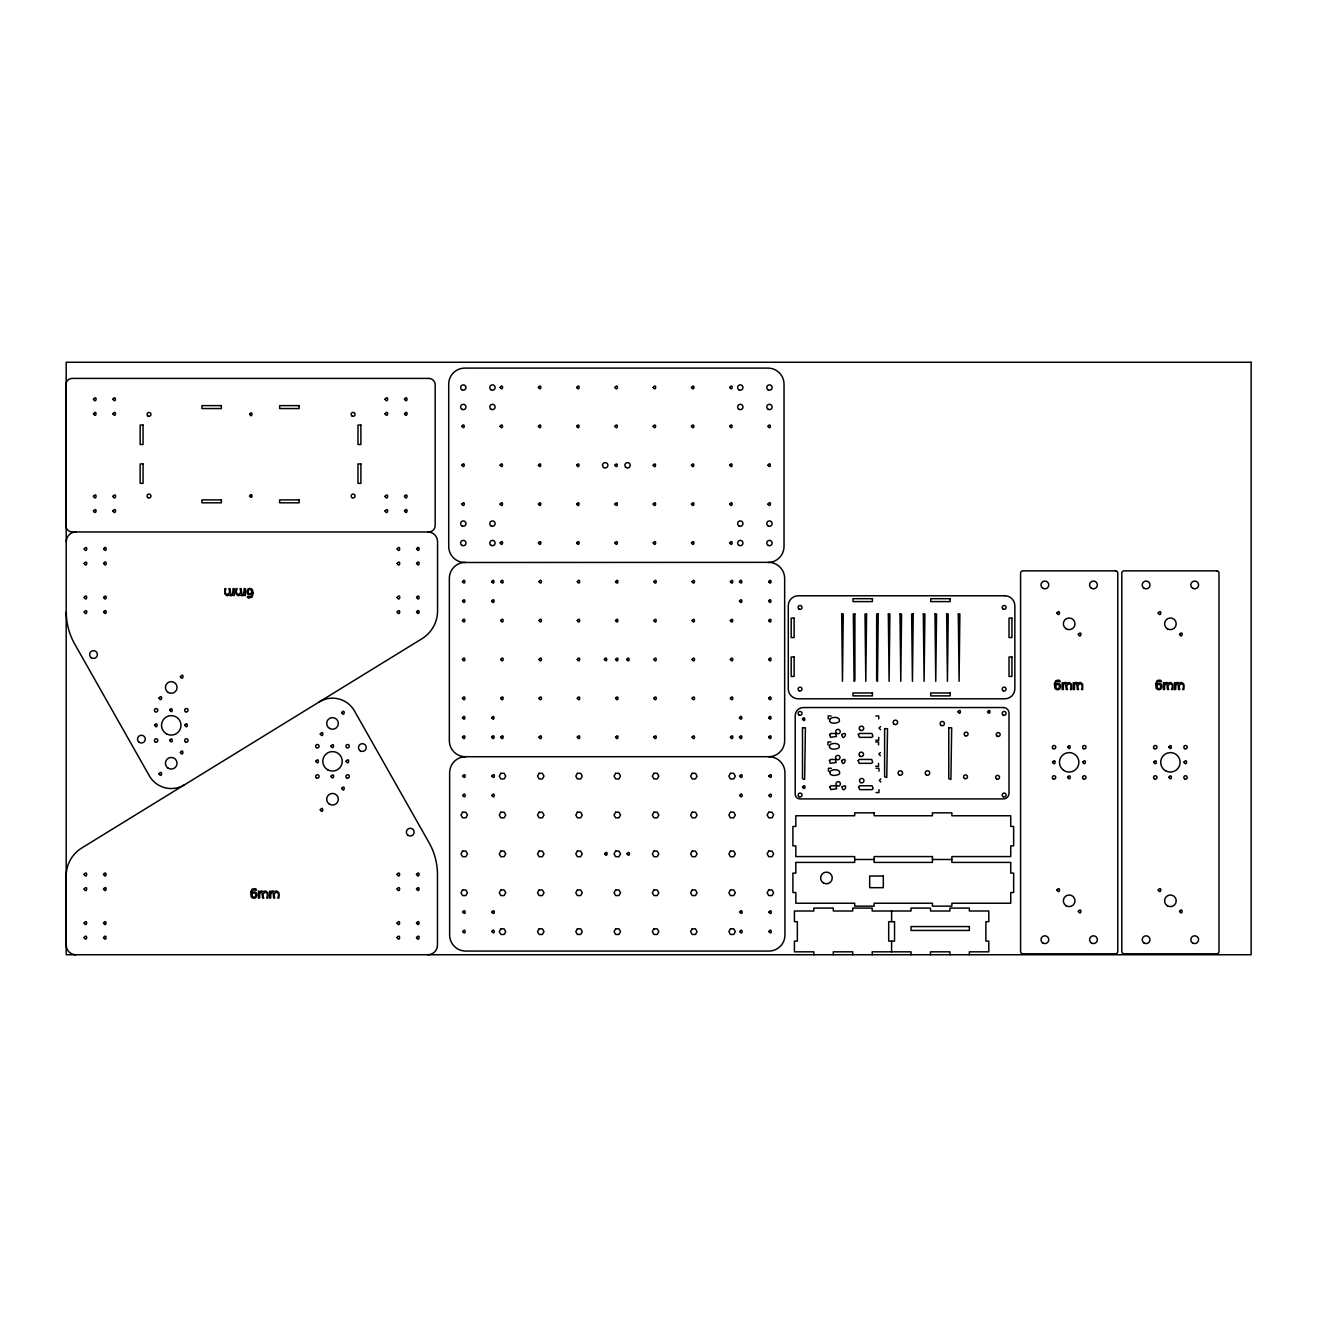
<?xml version="1.0" encoding="UTF-8"?>
<svg xmlns="http://www.w3.org/2000/svg" width="1317" height="1317" viewBox="0 0 1317 1317"><rect width="100%" height="100%" fill="white"/><g stroke="black" fill="none" stroke-linecap="round" stroke-linejoin="round"><path stroke-width="1.5" d="M880.546 726.572L879.015 728.12L880.546 729.667M880.365 752.583L878.818 754.131L880.365 755.678M880.81 778.89L879.262 780.438L880.81 781.985M831.109 715.954L828.195 715.954L828.195 718.868M875.821 715.954L878.735 715.954L878.735 718.868M875.821 740.253L878.735 740.253L878.735 737.339M830.912 741.965L827.998 741.965L827.998 744.879M875.624 741.965L878.538 741.965L878.538 744.879M875.624 766.264L878.538 766.264L878.538 763.35M831.356 768.272L828.442 768.272L828.442 771.186M876.068 768.272L878.982 768.272L878.982 771.186M876.068 792.571L878.982 792.571L878.982 789.657M854.684 859.491L874.126 859.491M932.436 859.491L951.878 859.491M969.361 954.743L969.361 951.829L988.804 951.829L988.804 941.128L985.89 941.128L985.89 921.686L988.804 921.686L988.804 911.002L969.361 911.002L969.361 908.088L949.936 908.088L949.936 911.002L930.493 911.002L930.493 908.088L911.051 908.088L911.051 911.002L872.183 911.002L872.183 908.088L852.741 908.088L852.741 911.002L833.299 911.002L833.299 908.088L813.857 908.088L813.857 911.002L794.431 911.002L794.431 921.686L797.345 921.686L797.345 941.128L794.431 941.128L794.431 951.829L813.857 951.829L813.857 954.743M949.936 954.743L949.936 951.829L930.493 951.829L930.493 954.743M911.051 954.743L911.051 951.829L872.183 951.829L872.183 954.743M891.609 911.002L891.609 921.686M891.609 941.128L891.609 951.829M852.741 954.743L852.741 951.829L833.299 951.829L833.299 954.743M427.91 531.953A9.631 9.631 0 0 1 437.557 541.583L437.557 610.858A32.727 32.727 0 0 1 421.967 638.729L81.786 847.967A32.727 32.727 0 0 0 66.196 875.838L66.196 945.096A9.631 9.631 0 0 0 75.843 954.743M184.495 784.8A25.27 25.27 0 0 1 149.265 775.713L74.723 644.062A65.06 65.06 0 0 1 66.278 612.01M66.278 541.583A9.631 9.631 0 0 1 75.925 531.953M319.257 701.895A25.27 25.27 0 0 1 354.487 710.982L429.029 842.633A65.06 65.06 0 0 1 437.474 874.686L437.474 945.096A9.631 9.631 0 0 1 427.827 954.743M767.976 562.491A16.051 16.051 0 0 0 784.027 546.423L784.027 384.152A16.051 16.051 0 0 0 767.976 368.101L464.769 368.101A16.051 16.051 0 0 0 448.718 384.152L448.718 546.423A16.051 16.051 0 0 0 464.769 562.491L768.601 562.343A16.051 16.051 0 0 1 784.652 578.393L784.652 740.681A16.051 16.051 0 0 1 768.601 756.732M465.691 756.699A16.051 16.051 0 0 0 449.64 772.75L449.64 935.021A16.051 16.051 0 0 0 465.691 951.072L768.898 951.072A16.051 16.051 0 0 0 784.948 935.021L784.948 772.75A16.051 16.051 0 0 0 768.898 756.699L465.395 756.732A16.051 16.051 0 0 1 449.344 740.681L449.344 578.393A16.051 16.051 0 0 1 465.395 562.343M854.914 614.018L854.914 680.543L854.074 681.333L853.334 614.018L854.914 614.018M866.57 614.018L865.796 681.333L865.006 614.018L866.57 614.018M878.241 614.018L877.501 681.333L876.661 680.593L876.661 614.018L878.241 614.018M913.224 614.018L912.434 681.333L911.644 614.018L913.224 614.018M84.173 548.86C86.774 554.292 88.42 544.036 84.173 548.761M84.173 563.446C86.823 568.878 88.338 558.622 84.173 563.33M84.173 597.457C87.383 602.807 87.663 592.321 84.173 597.358M84.173 612.026C86.774 617.475 88.42 607.219 84.173 611.928M93.458 399.199C96.322 404.599 97.573 394.145 93.458 399.199M93.458 413.785C96.536 419.135 97.145 408.731 93.458 413.785M93.458 496.394C96.503 501.744 97.31 491.323 93.458 496.295M93.458 510.98C96.19 516.412 97.59 506.024 93.458 510.881M84.09 874.455C87.185 879.772 87.893 869.418 84.09 874.356M84.09 889.024C86.889 894.441 88.272 883.97 84.09 888.926M84.09 923.052C87.12 928.485 87.827 917.834 84.09 923.052M84.09 937.622C87.185 942.939 87.893 932.584 84.09 937.523M103.615 548.86C106.99 554.161 106.99 543.625 103.615 548.86M103.615 563.446C107.039 568.73 106.99 558.079 103.615 563.446M103.615 597.457C106.726 602.791 107.286 592.436 103.615 597.457M103.615 612.026C106.99 617.327 106.99 606.808 103.615 612.026M112.9 399.199C116.225 404.5 116.242 394.129 112.9 399.199M112.9 413.785C115.945 419.185 116.637 408.682 112.9 413.785M112.9 496.394C115.698 501.81 117.081 491.34 112.9 496.295M112.9 510.98C115.896 516.297 116.834 505.926 112.9 510.881M103.516 874.455C106.693 879.822 107.089 869.302 103.533 874.356M103.516 889.024C106.562 894.375 107.368 883.97 103.533 888.926M103.516 923.052C106.743 928.436 106.94 917.916 103.516 923.052M103.516 937.622C106.693 942.988 107.089 932.485 103.533 937.523M154.583 725.255C157.777 730.556 158.155 720.284 154.583 725.157M159.011 698.043C161.744 703.476 163.176 693.104 159.011 697.944M159.011 773.853C162.024 779.269 162.831 768.7 159.011 773.853M169.695 710.143C173.268 715.411 172.692 704.924 169.695 710.143M169.695 740.384C173.07 745.702 173.087 735.116 169.695 740.384M180.396 676.675C183.195 682.074 184.561 671.604 180.396 676.559M180.396 752.468C183.705 757.818 183.721 747.249 180.396 752.468M184.824 725.255C188.232 730.54 188.035 720.103 184.824 725.157M249.604 414.279C252.469 419.333 253.144 409.406 249.621 414.18M249.604 495.916C252.601 500.921 252.979 491.109 249.604 495.916M315.833 761.226C318.714 766.642 319.718 756.287 315.85 761.127M320.261 734.013C323.422 739.331 323.966 728.894 320.261 734.013M320.261 809.823C323.389 815.207 323.784 804.802 320.278 809.725M330.946 746.113C333.925 751.48 334.979 740.911 330.946 746.113M330.946 776.339C333.81 781.755 335.061 771.202 330.946 776.339M341.646 712.629C344.494 718.045 345.581 707.69 341.646 712.53M341.646 788.439C344.577 793.805 345.581 783.516 341.646 788.34M346.075 761.226C348.791 766.642 350.223 756.287 346.075 761.127M385.025 399.199C388.005 404.582 389.058 394.03 385.025 399.199M385.025 413.785C388.219 419.119 388.647 408.599 385.025 413.785M385.025 496.394C387.972 501.744 388.959 491.471 385.041 496.295M385.025 510.98C387.675 516.412 389.206 506.156 385.041 510.881M397.125 548.86C399.989 554.292 401.043 543.905 397.141 548.761M397.125 563.446C399.956 568.878 401.109 558.457 397.141 563.33M397.125 597.457C400.121 602.824 401.076 592.337 397.141 597.358M397.125 612.026C399.989 617.459 401.043 607.088 397.141 611.928M404.467 399.199C407.727 404.533 408.023 394.079 404.467 399.199M404.467 413.785C407.43 419.201 408.418 408.632 404.467 413.785M404.467 496.394C407.414 501.777 408.352 491.389 404.484 496.295M404.467 510.98C407.793 516.248 407.99 505.744 404.484 510.881M397.043 874.455C400.236 879.772 400.664 869.418 397.043 874.356M397.043 889.024C399.973 894.424 400.977 884.003 397.043 888.926M397.043 923.052C399.94 928.501 400.911 917.949 397.043 923.052M397.043 937.622C400.236 942.939 400.664 932.601 397.043 937.523M416.567 548.86C419.909 554.177 419.942 543.674 416.567 548.761M416.567 563.446C419.728 568.763 420.189 558.392 416.567 563.33M416.567 597.457C419.794 602.742 420.074 592.485 416.567 597.358M416.567 612.026C419.909 617.344 419.942 606.857 416.567 611.928M416.485 874.455C419.465 879.822 420.419 869.335 416.485 874.356M416.485 889.024C419.465 894.358 420.337 884.135 416.485 888.926M416.485 923.052C419.596 928.436 420.205 917.817 416.485 923.052M416.485 937.622C419.465 943.005 420.419 932.502 416.485 937.523M461.839 426.329C465.345 431.136 464.753 421.308 461.839 426.329M461.839 465.197C464.983 470.185 465.099 460.242 461.839 465.197M461.839 504.082C464.638 509.185 465.494 499.143 461.839 504.082M462.465 581.686C466.086 586.477 465.181 576.632 462.465 581.686M462.465 601.128C465.625 606.067 465.691 596.354 462.481 601.029M462.465 620.57C465.79 625.509 465.428 615.566 462.465 620.57M462.465 659.438C465.461 664.525 465.806 654.434 462.465 659.438M462.465 698.323C465.362 703.377 465.988 693.433 462.481 698.224M462.465 717.749C465.658 722.704 465.741 712.826 462.465 717.749M462.465 737.191C465.362 742.261 465.988 732.301 462.481 737.092M462.761 776.042C465.576 781.113 466.3 771.268 462.777 775.943M462.761 795.468C466.086 800.407 465.839 790.381 462.761 795.468M462.761 912.105C466.448 916.83 465.362 907.248 462.777 912.006M462.761 931.547C465.856 936.585 465.938 926.608 462.761 931.547M491.636 581.686C494.748 586.707 494.731 576.78 491.636 581.686M491.636 601.128C494.566 606.116 495.192 596.288 491.636 601.029M500.114 387.445C503.357 392.334 503.39 382.457 500.114 387.445M500.114 426.329C503.39 431.202 503.308 421.341 500.114 426.329M491.636 717.749C494.682 722.737 494.929 712.974 491.636 717.749M500.114 465.197C503.275 470.169 503.292 460.275 500.114 465.197M491.636 737.191C494.813 742.014 495.044 732.417 491.653 737.01M500.114 504.082C502.913 509.185 503.72 499.159 500.114 504.082M491.932 776.042C494.962 780.948 495.472 771.186 491.932 775.943M500.114 542.95C502.995 547.905 503.736 538.274 500.147 542.769M491.932 795.468C495.143 800.456 494.962 790.562 491.932 795.468M500.74 581.686C504.213 586.509 503.67 576.681 500.74 581.686M500.74 620.57C503.851 625.559 503.999 615.615 500.74 620.57M491.932 912.105C494.945 917.093 495.192 907.331 491.932 912.006M491.932 931.547C495.538 936.371 494.55 926.526 491.932 931.547M500.74 659.438C503.506 664.558 504.395 654.516 500.74 659.438M500.74 698.323C503.538 703.327 504.378 693.615 500.773 698.125M500.74 737.191C503.538 742.212 504.378 732.499 500.773 737.01M538.39 387.445C541.633 392.334 541.649 382.424 538.39 387.445M538.39 426.329C541.534 431.285 541.583 421.407 538.39 426.329M538.39 465.197C541.402 470.235 541.567 460.39 538.39 465.197M538.39 504.082C541.155 509.169 542.044 499.225 538.39 504.082M538.39 542.95C541.254 547.888 542.061 538.34 538.406 542.769M539.015 581.686C542.489 586.509 541.913 576.698 539.015 581.686M539.015 620.57C542.143 625.559 542.242 615.615 539.015 620.57M539.015 659.438C541.797 664.558 542.62 654.516 539.015 659.438M539.015 698.323C541.88 703.278 542.637 693.647 539.032 698.125M539.015 737.191C541.88 742.162 542.637 732.515 539.032 737.01M576.648 387.445C579.529 392.45 580.435 382.523 576.648 387.445M576.648 426.329C579.645 431.301 580.073 421.522 576.648 426.329M576.648 465.197C579.496 470.235 580.056 460.522 576.648 465.197M576.648 504.082C579.447 509.152 580.27 499.242 576.648 504.082M576.648 542.95C579.546 547.872 580.287 538.357 576.681 542.769M577.274 581.686C580.567 586.575 580.468 576.698 577.274 581.686M577.274 620.57C580.435 625.542 580.451 615.648 577.274 620.57M577.274 659.438C580.073 664.558 580.879 654.516 577.274 659.438M577.274 698.323C580.155 703.278 580.912 693.647 577.307 698.125M577.274 737.191C580.155 742.146 580.912 732.515 577.307 737.01M604.371 659.438C607.927 664.278 607.121 654.351 604.371 659.438M614.924 387.445C617.788 392.45 618.694 382.523 614.924 387.445M614.924 426.329C617.903 431.301 618.332 421.522 614.924 426.329M614.924 465.197C617.772 470.235 618.332 460.522 614.924 465.197M614.924 504.082C617.722 509.152 618.546 499.242 614.924 504.082M604.668 853.795C607.335 858.865 608.47 849.037 604.684 853.696M614.924 542.95C617.805 547.872 618.562 538.357 614.94 542.769M615.549 581.686C618.71 586.658 618.727 576.78 615.549 581.686M615.549 620.57C618.578 625.608 618.727 615.763 615.549 620.57M615.549 659.438C618.332 664.525 619.204 654.598 615.549 659.438M615.549 698.323C618.414 703.245 619.22 693.73 615.566 698.125M615.549 737.191C618.414 742.13 619.22 732.598 615.566 737.01M626.727 659.438C629.658 664.492 630.069 654.615 626.727 659.438M627.024 853.795C630.086 858.733 630.382 849.103 627.024 853.696M653.183 387.445C656.064 392.45 656.969 382.523 653.183 387.445M653.183 426.329C656.179 431.301 656.607 421.522 653.183 426.329M653.183 465.197C656.031 470.235 656.607 460.522 653.183 465.197M653.183 504.082C655.998 509.152 656.804 499.242 653.183 504.082M653.183 542.95C656.08 547.872 656.821 538.357 653.216 542.769M653.825 581.686C656.804 586.674 657.232 576.879 653.825 581.686M653.825 620.57C656.673 625.608 657.232 615.895 653.825 620.57M653.825 659.438C656.623 664.525 657.43 654.598 653.825 659.438M653.825 698.323C656.706 703.245 657.446 693.73 653.841 698.125M653.825 737.191C656.706 742.113 657.446 732.614 653.841 737.01M691.458 387.445C694.322 392.45 695.228 382.523 691.458 387.445M691.458 426.329C694.438 431.301 694.882 421.522 691.458 426.329M691.458 465.197C694.306 470.235 694.866 460.522 691.458 465.197M691.458 504.082C694.257 509.152 695.08 499.242 691.458 504.082M691.458 542.95C694.339 547.872 695.096 538.357 691.491 542.769M692.083 581.686C695.08 586.674 695.508 576.879 692.083 581.686M692.083 620.57C694.932 625.608 695.491 615.895 692.083 620.57M692.083 659.438C694.882 664.525 695.705 654.598 692.083 659.438M692.083 698.323C694.981 703.245 695.722 693.73 692.116 698.125M692.083 737.191C694.981 742.113 695.722 732.614 692.116 737.01M729.733 387.445C732.746 392.433 733.256 382.539 729.733 387.445M729.733 426.329C732.96 431.268 732.861 421.325 729.733 426.329M729.733 465.197C732.845 470.218 732.845 460.292 729.733 465.197M729.733 504.082C732.466 509.169 733.454 499.225 729.733 504.082M729.733 542.95C732.565 547.888 733.47 538.34 729.75 542.769M730.359 581.686C733.339 586.674 733.767 576.879 730.359 581.686M730.359 620.57C733.207 625.608 733.767 615.895 730.359 620.57M730.359 659.438C733.157 664.525 733.981 654.598 730.359 659.438M730.359 698.323C733.24 703.245 733.997 693.73 730.375 698.125M730.359 737.191C733.24 742.113 733.997 732.614 730.375 737.01M739.463 581.686C743.2 586.46 741.981 576.599 739.463 581.686M739.463 601.128C742.558 606.083 742.821 596.239 739.463 601.128M739.463 717.749C742.92 722.654 742.162 712.81 739.463 717.749M739.463 737.191C742.442 742.278 742.854 732.17 739.463 737.191M739.759 776.042C742.64 781.096 743.298 771.153 739.775 775.943M739.759 795.468C743.002 800.456 742.87 790.381 739.759 795.468M739.759 912.105C743.479 916.78 742.393 907.166 739.775 912.006M739.759 931.547C742.821 936.552 743.035 926.707 739.759 931.547M767.992 426.329C771.103 431.35 771.103 421.407 767.992 426.329M767.992 465.197C771.235 470.153 771.103 460.16 767.992 465.197M767.992 504.082C770.889 509.103 771.68 499.094 767.992 504.082M768.618 581.686C771.713 586.658 771.96 576.78 768.618 581.686M768.618 601.128C772.091 605.985 771.35 596.239 768.634 601.029M768.618 620.57C771.564 625.608 771.96 615.763 768.618 620.57M768.618 659.438C771.532 664.525 772.124 654.467 768.618 659.438M768.618 698.323C771.63 703.229 772.141 693.598 768.651 698.125M768.618 717.749C771.992 722.638 771.663 712.777 768.618 717.749M768.618 737.191C771.63 742.113 772.141 732.482 768.651 737.01M768.914 776.042C772.108 780.932 772.272 771.087 768.93 775.943M768.914 795.468C771.68 800.555 772.618 790.628 768.914 795.468M768.914 912.105C771.992 917.06 772.091 907.397 768.93 912.006M768.914 931.547C772.47 936.403 771.532 926.542 768.914 931.547M802.497 719.115C805.691 724.136 805.428 714.209 802.497 719.115M802.497 727.758L802.497 778.693L804.638 779.466L805.411 727.807L802.497 727.758M802.497 787.138C805.428 792.11 806.202 782.199 802.497 787.056M841.678 613.969L842.468 681.333L843.259 614.018L841.678 613.969M884.612 728.729L884.612 776.75L886.769 777.524L887.526 728.729L884.629 728.614M888.333 613.969L889.107 681.333L889.897 614.018L888.333 613.969M899.988 613.969L900.779 681.333L901.569 614.018L899.988 613.969M923.316 613.969L924.106 681.333L924.896 614.018L923.316 613.969M934.971 613.969L935.761 681.333L936.552 614.018L934.971 613.969M946.643 613.969L947.433 681.333L948.224 614.018L946.643 613.969M948.767 727.758L948.767 778.693L950.907 779.466L951.681 727.807L948.767 727.758M958.299 613.969L959.089 681.333L959.879 614.018L958.299 613.969M958.002 711.822C960.867 716.86 961.542 707.015 958.002 711.723M987.552 711.822C990.614 716.794 990.845 706.982 987.552 711.723M1056.925 613.031C1059.79 618.447 1060.876 608.092 1056.942 612.932M1052.497 762.214C1055.559 767.531 1056.448 757.11 1052.513 762.115M1056.925 890.012C1059.79 895.445 1060.876 885.073 1056.942 889.913M1067.626 747.101C1070.919 752.468 1071.001 741.833 1067.626 747.101M1067.626 777.326C1070.869 782.644 1071.248 772.19 1067.626 777.228M1078.31 634.399C1081.175 639.799 1082.426 629.345 1078.31 634.399M1082.739 762.214C1085.949 767.498 1086.443 757.176 1082.755 762.115M1078.31 911.397C1081.471 916.681 1082.014 906.376 1078.31 911.397M1158.153 613.031C1160.903 618.463 1162.269 608.075 1158.17 612.932M1153.725 762.214C1156.935 767.498 1157.429 757.176 1153.741 762.115M1158.153 890.012C1160.903 895.445 1162.269 885.057 1158.17 889.913M1168.854 747.101C1172.146 752.468 1172.212 741.817 1168.854 747.101M1168.854 777.326C1172.344 782.561 1172.114 772.157 1168.854 777.228M1179.538 634.399C1182.534 639.782 1183.539 629.213 1179.538 634.399M1183.967 762.214C1187.078 767.515 1187.819 757.143 1183.967 762.115M1179.538 911.397C1182.814 916.681 1183.127 906.261 1179.538 911.397M253.111 593.111L252.09 597.128L248.666 598.066A2.42 2.42 0 0 1 247.267 596.848C246.806 595.119 252.996 599.465 251.942 593.572A2.7 2.7 0 0 1 250.279 594.757C245.176 595.778 246.295 586.493 251.135 588.748A3.029 3.029 0 0 1 252.601 590.181L253.111 593.111M250.707 892.3L251.152 896.515A3.029 3.029 0 0 0 252.617 897.947C257.457 900.202 258.576 890.918 253.473 891.938A2.7 2.7 0 0 0 251.81 893.124C250.757 887.23 256.947 891.576 256.486 889.848A2.42 2.42 0 0 0 255.086 888.613L252.14 889.074L250.707 892.3M1054.44 683.786L1054.884 688.001A3.029 3.029 0 0 0 1056.349 689.433C1061.189 691.705 1062.309 682.404 1057.205 683.424A2.7 2.7 0 0 0 1055.543 684.626C1054.489 678.716 1060.679 683.062 1060.218 681.333A2.42 2.42 0 0 0 1058.819 680.115L1055.872 680.576L1054.44 683.786M1155.651 683.786L1156.112 688.001A3.029 3.029 0 0 0 1157.577 689.433C1162.401 691.705 1163.537 682.404 1158.417 683.424A2.7 2.7 0 0 0 1156.754 684.626C1155.717 678.716 1161.89 683.062 1161.446 681.333A2.42 2.42 0 0 0 1160.047 680.115L1157.1 680.576L1155.651 683.786M829.661 719.477C828.591 724.317 836.789 723.692 839.225 721.634C841.201 716.514 831.62 716.366 829.677 719.362M829.661 734.54L830.5 737.29L836.41 736.483L835.604 733.503L830.632 733.47L829.661 734.54M829.463 745.488C828.393 750.311 836.608 749.702 839.028 747.644C841.267 742.475 830.681 742.508 829.463 745.488M829.463 760.551L830.319 763.284L836.213 762.494L835.291 759.481L830.55 759.465L829.463 760.551M829.908 771.795C828.854 776.651 836.855 775.779 839.423 774.05C841.662 768.898 831.603 768.486 829.908 771.795M829.908 786.858L830.764 789.591L836.657 788.801L835.735 785.788L830.879 785.788L829.908 786.858M841.81 734.54C842.962 743.051 849.35 729.684 841.81 734.54M841.612 760.551C842.946 769.062 848.856 755.645 841.612 760.551M842.057 786.858C843.094 795.303 849.597 782.249 842.057 786.858M858.338 734.54L859.408 737.339L871.805 737.339L872.891 736.252L871.936 733.47L859.408 733.454L858.338 734.54M858.141 760.551L859.227 763.333L871.624 763.333L872.71 762.247L871.739 759.481L859.227 759.465L858.141 760.551M858.585 786.858L859.672 789.64L872.068 789.64L873.155 788.554L872.068 785.772L859.787 785.755L858.585 786.858M233.027 592.222L232.22 594.444A1.712 1.712 0 0 1 230.738 594.593L230.08 588.633L228.911 588.633C232.039 595.926 222.524 596.403 225.981 588.633L224.812 588.633L224.845 593.951L226.952 595.712A2.371 2.371 0 0 0 228.648 595.037L231.051 595.712A2.436 2.436 0 0 0 232.763 595.054L234.196 595.564L234.196 588.633L233.027 588.633L233.027 592.222M244.139 592.222L243.349 594.444A1.712 1.712 0 0 1 241.867 594.593L241.192 588.633L240.023 588.633C243.168 595.926 233.636 596.403 237.093 588.633L235.941 588.633L235.973 593.951L238.064 595.712A2.371 2.371 0 0 0 239.76 595.037L242.163 595.712A2.436 2.436 0 0 0 243.892 595.054L245.308 595.564L245.308 588.633L244.139 588.633L244.139 592.222M259.663 893.634L259.614 898.062L258.445 898.062L258.445 891.132L259.861 891.642A2.436 2.436 0 0 1 261.589 890.983L263.993 891.658A2.371 2.371 0 0 1 265.688 890.983L267.779 892.745L267.812 898.062L266.66 898.062C270.117 890.292 260.585 890.769 263.729 898.062L262.56 898.062L261.885 892.086A1.712 1.712 0 0 0 260.404 892.251L259.663 893.634M270.775 893.634L270.726 898.062L269.557 898.062L269.557 891.132L270.989 891.642A2.436 2.436 0 0 1 272.701 890.983L275.105 891.658A2.371 2.371 0 0 1 276.8 890.983L278.908 892.745L278.941 898.062L277.772 898.062C281.229 890.292 271.714 890.769 274.841 898.062L273.673 898.062L273.014 892.086A1.712 1.712 0 0 0 271.532 892.251L270.775 893.634M1063.395 685.12L1063.346 689.548L1062.177 689.548L1062.177 682.618L1063.609 683.144A2.436 2.436 0 0 1 1065.321 682.469L1067.725 683.144A2.371 2.371 0 0 1 1069.42 682.469L1071.511 684.247L1071.544 689.548L1070.392 689.548C1073.849 681.778 1064.317 682.272 1067.461 689.548L1066.293 689.548L1065.618 683.589A1.712 1.712 0 0 0 1064.136 683.753L1063.395 685.12M1074.507 685.12L1074.458 689.548L1073.289 689.548L1073.289 682.618L1074.721 683.144A2.436 2.436 0 0 1 1076.433 682.469L1078.837 683.144A2.371 2.371 0 0 1 1080.533 682.469L1082.64 684.247L1082.673 689.548L1081.504 689.548C1084.961 681.778 1075.446 682.272 1078.574 689.548L1077.405 689.548L1076.746 683.589A1.712 1.712 0 0 0 1075.265 683.753L1074.507 685.12M1164.623 685.12L1164.574 689.548L1163.388 689.548L1163.388 682.618L1164.821 683.144A2.436 2.436 0 0 1 1166.549 682.469L1168.936 683.144A2.371 2.371 0 0 1 1170.632 682.469L1172.739 684.247L1172.772 689.548L1171.603 689.548C1175.077 681.778 1165.545 682.272 1168.689 689.548L1167.504 689.548L1166.846 683.589A1.712 1.712 0 0 0 1165.364 683.753L1164.623 685.12M1175.735 685.12L1175.686 689.548L1174.517 689.548L1174.517 682.618L1175.949 683.144A2.436 2.436 0 0 1 1177.661 682.469L1180.065 683.144A2.371 2.371 0 0 1 1181.761 682.469L1183.868 684.247L1183.901 689.548L1182.732 689.548C1186.189 681.778 1176.674 682.272 1179.802 689.548L1178.633 689.548L1177.958 683.589A1.712 1.712 0 0 0 1176.493 683.753L1175.735 685.12M248.04 591.185L248.139 592.551A1.86 1.86 0 0 0 248.814 593.473C252.584 595.564 252.518 587.761 248.814 589.769A1.992 1.992 0 0 0 248.139 590.74L248.04 591.185M255.745 895.017L255.613 895.955A1.992 1.992 0 0 1 254.938 896.91C251.234 898.935 251.168 891.132 254.938 893.206A1.86 1.86 0 0 1 255.613 894.144L255.745 895.017M1059.477 686.519L1059.345 687.441A1.992 1.992 0 0 1 1058.67 688.412C1054.966 690.421 1054.901 682.618 1058.67 684.708A1.86 1.86 0 0 1 1059.345 685.63L1059.477 686.519M1160.705 686.519L1160.573 687.441A1.992 1.992 0 0 1 1159.882 688.412C1156.194 690.421 1156.128 682.618 1159.898 684.708A1.86 1.86 0 0 1 1160.573 685.63L1160.705 686.519M462.596 812.194L460.966 815.009L462.596 817.824L465.856 817.824L467.486 815.009L465.856 812.194L462.596 812.194M500.872 773.309L499.242 776.125L500.872 778.956L504.115 778.956L505.744 776.125L504.115 773.309L500.872 773.309M462.596 851.062L460.966 853.877L462.596 856.708L465.856 856.708L467.486 853.877L465.856 851.062L462.596 851.062M500.872 812.194L499.242 815.009L500.872 817.824L504.115 817.824L505.744 815.009L504.115 812.194L500.872 812.194M462.596 889.946L460.966 892.761L462.596 895.576L465.856 895.576L467.486 892.761L465.856 889.946L462.596 889.946M539.13 773.309L537.501 776.125L539.13 778.956L542.39 778.956L544.02 776.125L542.39 773.309L539.13 773.309M500.872 851.062L499.242 853.877L500.872 856.708L504.115 856.708L505.744 853.877L504.115 851.062L500.872 851.062M539.13 812.194L537.501 815.009L539.13 817.824L542.39 817.824L544.02 815.009L542.39 812.194L539.13 812.194M500.872 889.946L499.242 892.761L500.872 895.576L504.115 895.576L505.744 892.761L504.115 889.946L500.872 889.946M577.406 773.309L575.776 776.125L577.406 778.956L580.665 778.956L582.279 776.125L580.665 773.309L577.406 773.309M539.13 851.062L537.501 853.877L539.13 856.708L542.39 856.708L544.02 853.877L542.39 851.062L539.13 851.062M500.872 928.814L499.242 931.629L500.872 934.461L504.115 934.461L505.744 931.629L504.115 928.814L500.872 928.814M577.406 812.194L575.776 815.009L577.406 817.824L580.665 817.824L582.279 815.009L580.665 812.194L577.406 812.194M539.13 889.946L537.501 892.761L539.13 895.576L542.39 895.576L544.02 892.761L542.39 889.946L539.13 889.946M615.665 773.309L614.035 776.125L615.665 778.956L618.924 778.956L620.554 776.125L618.924 773.309L615.665 773.309M577.406 851.062L575.776 853.877L577.406 856.708L580.665 856.708L582.279 853.877L580.665 851.062L577.406 851.062M539.13 928.814L537.501 931.629L539.13 934.461L542.39 934.461L544.02 931.629L542.39 928.814L539.13 928.814M615.665 812.194L614.035 815.009L615.665 817.824L618.924 817.824L620.554 815.009L618.924 812.194L615.665 812.194M577.406 889.946L575.776 892.761L577.406 895.576L580.665 895.576L582.279 892.761L580.665 889.946L577.406 889.946M653.94 773.309L652.31 776.125L653.94 778.956L657.199 778.956L658.829 776.125L657.199 773.309L653.94 773.309M615.665 851.062L614.035 853.877L615.665 856.708L618.924 856.708L620.554 853.877L618.924 851.062L615.665 851.062M577.406 928.814L575.776 931.629L577.406 934.461L580.665 934.461L582.279 931.629L580.665 928.814L577.406 928.814M653.94 812.194L652.31 815.009L653.94 817.824L657.199 817.824L658.829 815.009L657.199 812.194L653.94 812.194M615.665 889.946L614.035 892.761L615.665 895.576L618.924 895.576L620.554 892.761L618.924 889.946L615.665 889.946M692.215 773.309L690.585 776.125L692.215 778.956L695.458 778.956L697.088 776.125L695.458 773.309L692.215 773.309M653.94 851.062L652.31 853.877L653.94 856.708L657.199 856.708L658.829 853.877L657.199 851.062L653.94 851.062M615.665 928.814L614.035 931.629L615.665 934.461L618.924 934.461L620.554 931.629L618.924 928.814L615.665 928.814M692.215 812.194L690.585 815.009L692.215 817.824L695.458 817.824L697.088 815.009L695.458 812.194L692.215 812.194M653.94 889.946L652.31 892.761L653.94 895.576L657.199 895.576L658.829 892.761L657.199 889.946L653.94 889.946M730.474 773.309L728.844 776.125L730.474 778.956L733.734 778.956L735.363 776.125L733.734 773.309L730.474 773.309M692.215 851.062L690.585 853.877L692.215 856.708L695.458 856.708L697.088 853.877L695.458 851.062L692.215 851.062M653.94 928.814L652.31 931.629L653.94 934.461L657.199 934.461L658.829 931.629L657.199 928.814L653.94 928.814M730.474 812.194L728.844 815.009L730.474 817.824L733.734 817.824L735.363 815.009L733.734 812.194L730.474 812.194M692.215 889.946L690.585 892.761L692.215 895.576L695.458 895.576L697.088 892.761L695.458 889.946L692.215 889.946M730.474 851.062L728.844 853.877L730.474 856.708L733.734 856.708L735.363 853.877L733.734 851.062L730.474 851.062M692.215 928.814L690.585 931.629L692.215 934.461L695.458 934.461L697.088 931.629L695.458 928.814L692.215 928.814M768.749 812.194L767.12 815.009L768.749 817.824L772.009 817.824L773.622 815.009L772.009 812.194L768.749 812.194M730.474 889.946L728.844 892.761L730.474 895.576L733.734 895.576L735.363 892.761L733.734 889.946L730.474 889.946M768.749 851.062L767.12 853.877L768.749 856.708L772.009 856.708L773.622 853.877L772.009 851.062L768.749 851.062M730.474 928.814L728.844 931.629L730.474 934.461L733.734 934.461L735.363 931.629L733.734 928.814L730.474 928.814M768.749 889.946L767.12 892.761L768.749 895.576L772.009 895.576L773.622 892.761L772.009 889.946L768.749 889.946M1251.15 362.257L66.196 362.257L66.196 954.743L1251.15 954.743L1251.15 362.257M428.815 378.407L72.205 378.407A6.355 6.355 0 0 0 65.85 384.762L65.85 525.615A6.355 6.355 0 0 0 72.205 531.969L428.815 531.969A6.355 6.355 0 0 0 435.17 525.615L435.17 384.762A6.355 6.355 0 0 0 428.815 378.407M221.355 405.62L201.913 405.62L201.913 408.55L221.355 408.55L221.355 405.62M299.107 405.62L279.665 405.62L279.665 408.55L299.107 408.55L299.107 405.62M143.059 425.062L140.145 425.062L140.145 444.504L143.059 444.504L143.059 425.062M360.891 425.062L357.977 425.062L357.977 444.504L360.891 444.504L360.891 425.062M143.059 463.946L140.145 463.946L140.145 483.372L143.059 483.372L143.059 463.946M360.891 463.946L357.977 463.946L357.977 483.372L360.891 483.372L360.891 463.946M221.355 499.9L201.913 499.9L201.913 502.814L221.355 502.814L221.355 499.9M299.107 499.9L279.665 499.9L279.665 502.814L299.107 502.814L299.107 499.9M1115.483 570.854L1022.865 570.854A2.272 2.272 0 0 0 1020.576 573.125L1020.576 951.5A2.272 2.272 0 0 0 1022.865 953.788L1115.483 953.788A2.272 2.272 0 0 0 1117.771 951.5L1117.771 573.125A2.272 2.272 0 0 0 1115.483 570.854M1216.71 570.854L1124.076 570.854A2.272 2.272 0 0 0 1121.804 573.125L1121.804 951.5A2.272 2.272 0 0 0 1124.076 953.788L1216.71 953.788A2.272 2.272 0 0 0 1218.999 951.5L1218.999 573.125A2.272 2.272 0 0 0 1216.71 570.854M1004.904 595.778L798.234 595.778A9.96 9.96 0 0 0 788.274 605.738L788.274 688.84A9.96 9.96 0 0 0 798.234 698.8L1004.904 698.8A9.96 9.96 0 0 0 1014.847 688.84L1014.847 605.738A9.96 9.96 0 0 0 1004.904 595.778M872.414 598.692L852.972 598.692L852.972 601.606L872.414 601.606L872.414 598.692M950.166 598.692L930.724 598.692L930.724 601.606L950.166 601.606L950.166 598.692M794.118 618.134L791.188 618.134L791.188 637.56L794.118 637.56L794.118 618.134M1011.933 618.134L1009.02 618.134L1009.02 637.56L1011.933 637.56L1011.933 618.134M794.118 657.002L791.188 657.002L791.188 676.444L794.118 676.444L794.118 657.002M1011.933 657.002L1009.02 657.002L1009.02 676.444L1011.933 676.444L1011.933 657.002M872.414 692.972L852.972 692.972L852.972 695.886L872.414 695.886L872.414 692.972M950.166 692.972L930.724 692.972L930.724 695.886L950.166 695.886L950.166 692.972M1003.439 707.542L803.337 707.542A8.132 8.132 0 0 0 795.205 715.674L795.205 794.085A4.807 4.807 0 0 0 800.012 798.909L1003.439 798.909A5.597 5.597 0 0 0 1009.02 793.311L1009.02 713.139A5.597 5.597 0 0 0 1003.439 707.542M874.126 812.836L854.684 812.836L854.684 815.75L795.83 815.75L795.83 826.45L792.9 826.45L792.9 845.876L795.83 845.876L795.83 856.577L854.684 856.577L854.684 862.405L795.83 862.405L795.83 873.105L792.9 873.105L792.9 892.531L795.83 892.531L795.83 903.232L854.684 903.232L854.684 906.145L874.126 906.145L874.126 903.232L932.436 903.232L932.436 906.145L951.878 906.145L951.878 903.232L1010.732 903.232L1010.732 892.531L1013.646 892.531L1013.646 873.105L1010.732 873.105L1010.732 862.405L951.878 862.405L951.878 856.577L1010.732 856.577L1010.732 845.876L1013.646 845.876L1013.646 826.45L1010.732 826.45L1010.732 815.75L951.878 815.75L951.878 812.836L932.436 812.836L932.436 815.75L874.126 815.75L874.126 812.836M932.436 856.577L874.126 856.577L874.126 862.405L932.436 862.405L932.436 856.577M883.295 876.019L869.681 876.019L869.681 887.674L883.295 887.674L883.295 876.019M894.523 921.686L888.695 921.686L888.695 941.128L894.523 941.128L894.523 921.686M969.361 926.559L911.051 926.559L911.051 930.444L969.361 930.444L969.361 926.559M1167.488 905.866A5.828 5.828 0 0 0 1176.229 900.812A5.828 5.828 0 0 0 1167.488 895.758A5.828 5.828 0 0 0 1167.488 905.866M1167.488 628.867A5.828 5.828 0 0 0 1176.229 623.814A5.828 5.828 0 0 0 1167.488 618.76A5.828 5.828 0 0 0 1167.488 628.867M1154.334 748.616A1.696 1.696 0 0 0 1156.985 747.299A1.696 1.696 0 0 0 1154.532 745.669A1.696 1.696 0 0 0 1154.334 748.616M1192.543 942.923A3.885 3.885 0 0 0 1198.569 939.943A3.885 3.885 0 0 0 1192.972 936.206A3.885 3.885 0 0 0 1192.543 942.923M1192.758 588.304A3.885 3.885 0 0 0 1198.585 584.946A3.885 3.885 0 0 0 1192.758 581.571A3.885 3.885 0 0 0 1192.758 588.304M1184.674 748.665A1.696 1.696 0 0 0 1187.226 747.2A1.696 1.696 0 0 0 1184.674 745.718A1.696 1.696 0 0 0 1184.674 748.665M1165.545 770.725A9.713 9.713 0 0 0 1180.114 762.313A9.713 9.713 0 0 0 1165.545 753.9A9.713 9.713 0 0 0 1165.545 770.725M1143.946 588.172A3.885 3.885 0 0 0 1149.988 585.192A3.885 3.885 0 0 0 1144.374 581.456A3.885 3.885 0 0 0 1143.946 588.172M1184.674 778.907A1.696 1.696 0 0 0 1187.226 777.442A1.696 1.696 0 0 0 1184.674 775.96A1.696 1.696 0 0 0 1184.674 778.907M1154.433 778.907A1.696 1.696 0 0 0 1156.985 777.442A1.696 1.696 0 0 0 1154.433 775.96A1.696 1.696 0 0 0 1154.433 778.907M1143.946 942.923A3.885 3.885 0 0 0 1149.988 939.943A3.885 3.885 0 0 0 1144.374 936.206A3.885 3.885 0 0 0 1143.946 942.923M168.016 768.124A5.828 5.828 0 0 0 177.071 763.646A5.828 5.828 0 0 0 168.675 758.032A5.828 5.828 0 0 0 168.016 768.124M155.274 711.723A1.696 1.696 0 0 0 157.826 710.242A1.696 1.696 0 0 0 155.274 708.776A1.696 1.696 0 0 0 155.274 711.723M185.516 711.723A1.696 1.696 0 0 0 188.068 710.242A1.696 1.696 0 0 0 185.516 708.776A1.696 1.696 0 0 0 185.516 711.723M185.516 741.948A1.696 1.696 0 0 0 188.068 740.483A1.696 1.696 0 0 0 185.516 739.002A1.696 1.696 0 0 0 185.516 741.948M168.329 692.512A5.828 5.828 0 0 0 177.087 687.458A5.828 5.828 0 0 0 168.329 682.404A5.828 5.828 0 0 0 168.329 692.512M166.386 733.783A9.713 9.713 0 0 0 180.972 725.371A9.713 9.713 0 0 0 166.386 716.942A9.713 9.713 0 0 0 166.386 733.783M91.35 657.776A3.885 3.885 0 0 0 97.392 654.812A3.885 3.885 0 0 0 91.795 651.059A3.885 3.885 0 0 0 91.35 657.776M139.24 742.36A3.885 3.885 0 0 0 145.265 739.38A3.885 3.885 0 0 0 139.668 735.643A3.885 3.885 0 0 0 139.24 742.36M155.274 741.948A1.696 1.696 0 0 0 157.826 740.483A1.696 1.696 0 0 0 155.274 739.002A1.696 1.696 0 0 0 155.274 741.948M329.579 728.466A5.828 5.828 0 0 0 338.337 723.428A5.828 5.828 0 0 0 329.579 718.374A5.828 5.828 0 0 0 329.579 728.466M346.684 777.87A1.696 1.696 0 0 0 349.318 776.553A1.696 1.696 0 0 0 346.865 774.923A1.696 1.696 0 0 0 346.684 777.87M316.442 777.87A1.696 1.696 0 0 0 319.076 776.553A1.696 1.696 0 0 0 316.623 774.923A1.696 1.696 0 0 0 316.442 777.87M316.524 747.677A1.696 1.696 0 0 0 319.076 746.212A1.696 1.696 0 0 0 316.524 744.731A1.696 1.696 0 0 0 316.524 747.677M329.266 804.078A5.828 5.828 0 0 0 338.321 799.617A5.828 5.828 0 0 0 329.925 794.003A5.828 5.828 0 0 0 329.266 804.078M327.637 769.737A9.713 9.713 0 0 0 342.222 761.325A9.713 9.713 0 0 0 327.637 752.912A9.713 9.713 0 0 0 327.637 769.737M408.089 835.373A3.885 3.885 0 0 0 414.114 832.393A3.885 3.885 0 0 0 408.517 828.656A3.885 3.885 0 0 0 408.089 835.373M360.414 750.92A3.885 3.885 0 0 0 366.241 747.562A3.885 3.885 0 0 0 360.414 744.187A3.885 3.885 0 0 0 360.414 750.92M346.766 747.677A1.696 1.696 0 0 0 349.318 746.212A1.696 1.696 0 0 0 346.766 744.731A1.696 1.696 0 0 0 346.766 747.677M1066.26 905.866A5.828 5.828 0 0 0 1075.001 900.812A5.828 5.828 0 0 0 1066.26 895.758A5.828 5.828 0 0 0 1066.26 905.866M1065.93 628.67A5.828 5.828 0 0 0 1074.985 624.192A5.828 5.828 0 0 0 1066.589 618.595A5.828 5.828 0 0 0 1065.93 628.67M1053.106 748.616A1.696 1.696 0 0 0 1055.757 747.299A1.696 1.696 0 0 0 1053.304 745.669A1.696 1.696 0 0 0 1053.106 748.616M1091.316 942.923A3.885 3.885 0 0 0 1097.357 939.943A3.885 3.885 0 0 0 1091.76 936.206A3.885 3.885 0 0 0 1091.316 942.923M1091.316 588.172A3.885 3.885 0 0 0 1097.357 585.192A3.885 3.885 0 0 0 1091.76 581.456A3.885 3.885 0 0 0 1091.316 588.172M1083.447 748.665A1.696 1.696 0 0 0 1085.998 747.2A1.696 1.696 0 0 0 1083.447 745.718A1.696 1.696 0 0 0 1083.447 748.665M1063.774 770.396A9.713 9.713 0 0 0 1078.87 762.955A9.713 9.713 0 0 0 1064.877 753.604A9.713 9.713 0 0 0 1063.774 770.396M1042.932 588.304A3.885 3.885 0 0 0 1048.76 584.946A3.885 3.885 0 0 0 1042.932 581.571A3.885 3.885 0 0 0 1042.932 588.304M1083.447 778.907A1.696 1.696 0 0 0 1085.998 777.442A1.696 1.696 0 0 0 1083.447 775.96A1.696 1.696 0 0 0 1083.447 778.907M1053.205 778.907A1.696 1.696 0 0 0 1055.757 777.442A1.696 1.696 0 0 0 1053.205 775.96A1.696 1.696 0 0 0 1053.205 778.907M1042.718 942.923A3.885 3.885 0 0 0 1048.76 939.943A3.885 3.885 0 0 0 1043.163 936.206A3.885 3.885 0 0 0 1042.718 942.923M965.131 735.726A1.943 1.943 0 0 0 968.077 734.096A1.943 1.943 0 0 0 965.18 732.367A1.943 1.943 0 0 0 965.131 735.726M1003.192 609.129A1.943 1.943 0 0 0 1006.106 607.433A1.943 1.943 0 0 0 1003.192 605.754A1.943 1.943 0 0 0 1003.192 609.129M941.227 725.453A2.14 2.14 0 0 0 944.437 723.609A2.14 2.14 0 0 0 941.227 721.749A2.14 2.14 0 0 0 941.227 725.453M1003.192 715.065A1.943 1.943 0 0 0 1006.106 713.37A1.943 1.943 0 0 0 1003.192 711.69A1.943 1.943 0 0 0 1003.192 715.065M1003.192 690.767A1.943 1.943 0 0 0 1006.106 689.071A1.943 1.943 0 0 0 1003.192 687.392A1.943 1.943 0 0 0 1003.192 690.767M997.199 736.203A1.943 1.943 0 0 0 1000.146 734.557A1.943 1.943 0 0 0 997.249 732.828A1.943 1.943 0 0 0 997.199 736.203M996.59 778.956A1.943 1.943 0 0 0 999.521 777.31A1.943 1.943 0 0 0 996.64 775.598A1.943 1.943 0 0 0 996.59 778.956M964.521 778.495A1.943 1.943 0 0 0 967.452 776.849A1.943 1.943 0 0 0 964.571 775.12A1.943 1.943 0 0 0 964.521 778.495M894.078 724.185A2.239 2.239 0 0 0 897.618 722.605A2.239 2.239 0 0 0 894.473 720.333A2.239 2.239 0 0 0 894.078 724.185M799.09 609.129A1.943 1.943 0 0 0 802.004 607.433A1.943 1.943 0 0 0 799.09 605.754A1.943 1.943 0 0 0 799.09 609.129M926.18 774.791A2.239 2.239 0 0 0 929.72 773.211A2.239 2.239 0 0 0 926.575 770.939A2.239 2.239 0 0 0 926.18 774.791M860.363 730.277A2.239 2.239 0 0 0 863.722 728.35A2.239 2.239 0 0 0 860.363 726.408A2.239 2.239 0 0 0 860.363 730.277M899.017 774.791A2.239 2.239 0 0 0 902.557 773.211A2.239 2.239 0 0 0 899.412 770.939A2.239 2.239 0 0 0 899.017 774.791M860.182 756.287A2.239 2.239 0 0 0 863.524 754.345A2.239 2.239 0 0 0 860.182 752.419A2.239 2.239 0 0 0 860.182 756.287M836.657 733.388A2.239 2.239 0 0 0 840.197 731.808A2.239 2.239 0 0 0 837.052 729.536A2.239 2.239 0 0 0 836.657 733.388M799.09 690.767A1.943 1.943 0 0 0 802.004 689.071A1.943 1.943 0 0 0 799.09 687.392A1.943 1.943 0 0 0 799.09 690.767M798.975 714.999A1.943 1.943 0 0 0 802.004 713.501A1.943 1.943 0 0 0 799.205 711.641A1.943 1.943 0 0 0 798.975 714.999M836.476 759.382A2.239 2.239 0 0 0 839.999 757.802A2.239 2.239 0 0 0 836.871 755.53A2.239 2.239 0 0 0 836.476 759.382M860.61 782.594A2.239 2.239 0 0 0 863.968 780.652A2.239 2.239 0 0 0 860.61 778.726A2.239 2.239 0 0 0 860.61 782.594M836.921 785.689A2.239 2.239 0 0 0 840.444 784.109A2.239 2.239 0 0 0 837.316 781.837A2.239 2.239 0 0 0 836.921 785.689M799.09 796.703A1.943 1.943 0 0 0 802.004 795.024A1.943 1.943 0 0 0 799.09 793.328A1.943 1.943 0 0 0 799.09 796.703M1003.192 796.703A1.943 1.943 0 0 0 1006.106 795.024A1.943 1.943 0 0 0 1003.192 793.328A1.943 1.943 0 0 0 1003.192 796.703M823.52 882.999A5.828 5.828 0 0 0 832.262 877.962A5.828 5.828 0 0 0 823.52 872.908A5.828 5.828 0 0 0 823.52 882.999M490.978 389.766A2.667 2.667 0 0 0 495.126 387.708A2.667 2.667 0 0 0 491.274 385.14A2.667 2.667 0 0 0 490.978 389.766M461.823 409.208A2.667 2.667 0 0 0 465.971 407.151A2.667 2.667 0 0 0 462.119 404.582A2.667 2.667 0 0 0 461.823 409.208M738.952 525.927A2.667 2.667 0 0 0 742.969 523.606A2.667 2.667 0 0 0 738.952 521.285A2.667 2.667 0 0 0 738.952 525.927M738.952 545.353A2.667 2.667 0 0 0 742.969 543.048A2.667 2.667 0 0 0 738.952 540.727A2.667 2.667 0 0 0 738.952 545.353M626.069 467.519A2.667 2.667 0 0 0 630.217 465.461A2.667 2.667 0 0 0 626.365 462.893A2.667 2.667 0 0 0 626.069 467.519M461.823 545.271A2.667 2.667 0 0 0 465.971 543.213A2.667 2.667 0 0 0 462.119 540.645A2.667 2.667 0 0 0 461.823 545.271M603.861 467.601A2.667 2.667 0 0 0 607.878 465.296A2.667 2.667 0 0 0 603.861 462.975A2.667 2.667 0 0 0 603.861 467.601M491.126 409.291A2.667 2.667 0 0 0 495.126 406.986A2.667 2.667 0 0 0 491.126 404.665A2.667 2.667 0 0 0 491.126 409.291M491.126 545.353A2.667 2.667 0 0 0 495.126 543.048A2.667 2.667 0 0 0 491.126 540.727A2.667 2.667 0 0 0 491.126 545.353M768.107 525.927A2.667 2.667 0 0 0 772.124 523.606A2.667 2.667 0 0 0 768.107 521.285A2.667 2.667 0 0 0 768.107 525.927M767.959 389.766A2.667 2.667 0 0 0 772.124 387.708A2.667 2.667 0 0 0 768.272 385.14A2.667 2.667 0 0 0 767.959 389.766M461.823 389.766A2.667 2.667 0 0 0 465.971 387.708A2.667 2.667 0 0 0 462.119 385.14A2.667 2.667 0 0 0 461.823 389.766M768.107 409.291A2.667 2.667 0 0 0 772.124 406.986A2.667 2.667 0 0 0 768.107 404.665A2.667 2.667 0 0 0 768.107 409.291M738.804 409.208A2.667 2.667 0 0 0 742.969 407.151A2.667 2.667 0 0 0 739.117 404.582A2.667 2.667 0 0 0 738.804 409.208M461.971 525.927A2.667 2.667 0 0 0 465.971 523.606A2.667 2.667 0 0 0 461.971 521.285A2.667 2.667 0 0 0 461.971 525.927M491.126 525.927A2.667 2.667 0 0 0 495.126 523.606A2.667 2.667 0 0 0 491.126 521.285A2.667 2.667 0 0 0 491.126 525.927M738.804 389.766A2.667 2.667 0 0 0 742.969 387.708A2.667 2.667 0 0 0 739.117 385.14A2.667 2.667 0 0 0 738.804 389.766M768.107 545.353A2.667 2.667 0 0 0 772.124 543.048A2.667 2.667 0 0 0 768.107 540.727A2.667 2.667 0 0 0 768.107 545.353M352.133 497.694A1.943 1.943 0 0 0 355.047 496.015A1.943 1.943 0 0 0 352.133 494.336A1.943 1.943 0 0 0 352.133 497.694M148.031 497.694A1.943 1.943 0 0 0 150.945 496.015A1.943 1.943 0 0 0 148.031 494.336A1.943 1.943 0 0 0 148.031 497.694M147.932 415.991A1.943 1.943 0 0 0 150.945 414.493A1.943 1.943 0 0 0 148.146 412.633A1.943 1.943 0 0 0 147.932 415.991M352.133 416.057A1.943 1.943 0 0 0 355.047 414.378A1.943 1.943 0 0 0 352.133 412.682A1.943 1.943 0 0 0 352.133 416.057"/></g></svg>
